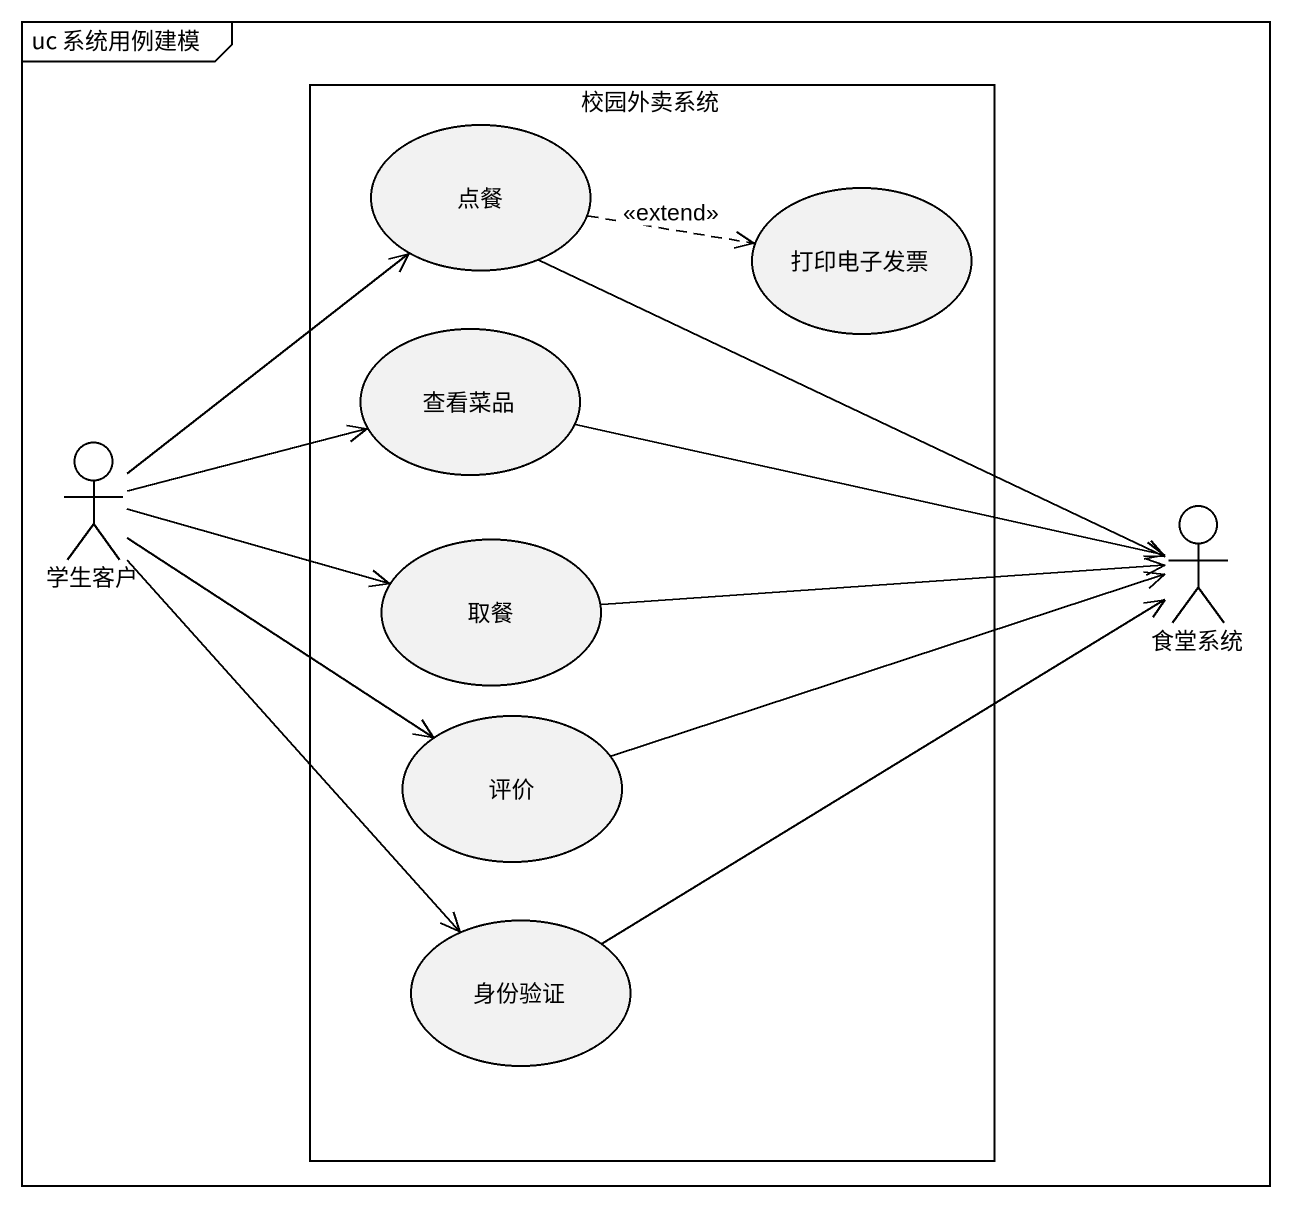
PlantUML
@startuml
mainframe uc 系统用例建模
rectangle 校园外卖系统 {
  usecase 点餐
  usecase 打印电子发票
  usecase 查看菜品
  usecase 取餐
  usecase 评价
  usecase 身份验证
}
actor 学生客户
actor 食堂系统
点餐 .right.> 打印电子发票 : <<extend>>
点餐 <-- 学生客户
查看菜品 <-left- 学生客户
取餐 <-left- 学生客户
食堂系统 <-left- 点餐
食堂系统 <-left- 查看菜品
食堂系统 <-left- 取餐
食堂系统 <-left- 评价
食堂系统 <-left- 身份验证
评价 <-up- 学生客户
身份验证 <-up- 学生客户
@enduml
